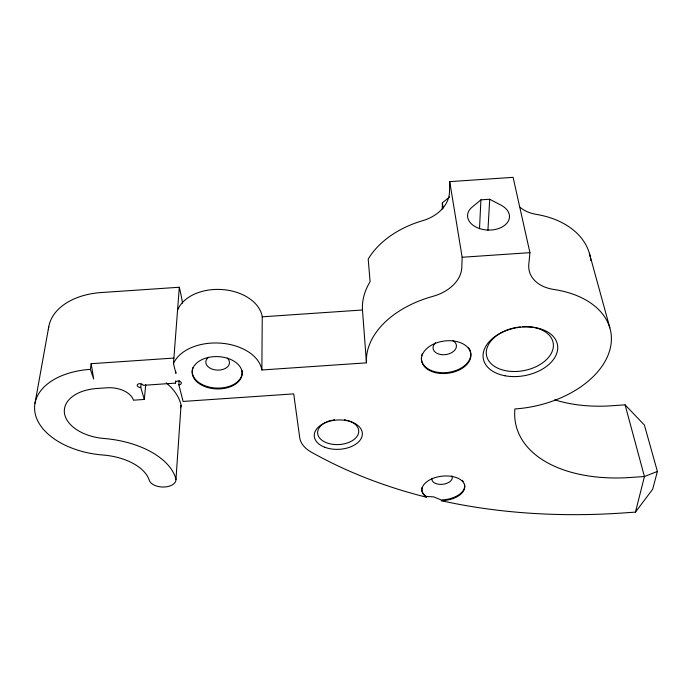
<?xml version="1.0" encoding="UTF-8"?>
<svg xmlns="http://www.w3.org/2000/svg" width="692" height="692" viewBox="0 0 692 692"><rect width="100%" height="100%" fill="white"/><g stroke="black" fill="none" stroke-linecap="round" stroke-linejoin="round"><path stroke-width="1.04" d="M554.707 399.838A130.624 82.962 -15.3 0 0 609.228 405.927L625.092 404.855L644.399 425.052L657.4 471.442L644.442 476.528L627.713 477.662A138.512 81.396 -14 0 1 514.9 408.955A91.699 59.105 -10.8 0 0 609.228 351.968A91.699 59.105 -10.8 0 0 553.998 289.49A41.062 28.199 -14.9 0 1 528.809 264.309L529.925 252.658L513.109 177.342L449.731 181.633L462.152 257.26L461.806 267.38A40.421 28.804 -7.8 0 1 432.863 296.358A93.005 60.68 -8.3 0 0 366.466 362.842L261.87 369.978L262.242 316.815A43.241 29.453 2.7 0 0 222.668 289.593A43.241 29.453 2.7 0 0 177.567 310.128L173.467 363.681L175.941 373.403L175.673 371.353M442.257 209.122L442.352 202.817L449.662 196.909M449.731 181.633L449.515 191.753A37.826 28.856 -8.4 0 1 422.682 220.679A87.469 61.432 -9 0 0 368.196 259.067L370.09 281.713A89.13 61.268 -8.7 0 0 362.478 309.99L366.457 362.842M479.504 228.697L480.923 199.85L489.702 199.253L501.172 205.247A20.968 13.935 1.9 0 1 505.16 224.917A20.968 13.935 1.9 0 1 475.672 226.915A20.968 13.935 1.9 0 1 472.031 207.219L480.923 199.85M487.938 230.254L489.702 199.253M175.95 479.625L181.027 405.374M657.4 471.442L652.677 489.235L635.464 512.115L623.224 512.962A629.262 441.712 -25.5 0 1 441.262 500.714A21.547 12.222 -6.4 0 0 464.522 484.789A21.547 12.222 -6.4 0 0 434.688 477.757A21.547 12.222 -6.4 0 0 426.523 497.245A629.262 441.712 -25.5 0 1 311.227 452.092A38.735 23.614 -3 0 1 299.697 437.526L293.711 393.886L183.095 401.438L178.856 384.813L179.159 380.548M173.891 358.058L91.18 363.698L90.384 369.346A70.645 42.8 5.5 0 0 34.859 411.809A70.645 42.8 5.5 0 0 102.996 455.025A49.4 27.775 4.4 0 1 149.256 480.291A13.468 7.707 2.7 0 0 164.808 486.986A13.468 7.707 2.7 0 0 175.768 478.475A76.665 43.129 4.5 0 0 104.085 438.494A41.269 24.99 5.5 0 1 64.468 413.228A41.269 24.99 5.5 0 1 96.915 388.489L107.156 387.788A22.248 13.658 5.6 0 1 133.461 400.192L144.308 399.448L140.753 387.416A2.993 1.886 4.9 0 1 137.258 385.729A2.993 1.886 4.9 0 1 139.646 383.653A2.993 1.886 4.9 0 1 143.14 385.332L175.439 383.134L175.595 380.972M177.567 310.128L179.315 287.249L101.231 292.552A66.553 43.518 6.8 0 0 48.388 329.669M144.308 399.448L145.752 384.588M140.753 387.416L141.073 384.224M34.981 403.341L48.76 326.728M635.464 512.115L644.442 476.528L625.092 404.855M462.152 257.26L529.925 252.658M262.242 316.815L362.478 309.99M90.384 369.346L93.679 379.008L91.18 363.698M589.385 253.272L609.851 327.861M179.315 287.249L180.456 292.197A100.721 16.452 86.1 0 1 182.567 303.217M442.352 202.817L443.174 208.128M522.815 326.728A33.917 21.893 -10.8 0 1 548.687 357.228A33.917 21.893 -10.8 0 1 491.865 364.399A33.917 21.893 -10.8 0 1 515.255 327.688M516.924 327.377A33.917 21.893 -10.8 0 1 520.289 326.927M520.194 207.392A38.432 28.251 -16.7 0 0 536.231 214.364A86.24 59.832 -11.8 0 1 590.812 260.469M349.719 421.168A20.596 12.594 -3 0 1 353.586 439.827A20.596 12.594 -3 0 1 322.662 440.778A20.596 12.594 -3 0 1 326.762 421.878M327.463 421.575A20.596 12.594 -3 0 1 328.934 421.03M329.695 420.779A20.596 12.594 -3 0 1 331.252 420.347M332.852 419.983A20.596 12.594 -3 0 1 334.495 419.707M344.452 419.776A20.596 12.594 -3 0 1 346.026 420.07M347.548 420.451A20.596 12.594 -3 0 1 349.01 420.909M227.244 358.058A11.842 7.733 2.2 0 1 225.393 368.403A11.842 7.733 2.2 0 1 209.391 367.746A11.842 7.733 2.2 0 1 208.474 357.288M242.001 370.497A24.998 16.167 2.1 0 1 215.61 388.022A24.998 16.167 2.1 0 1 192.973 367.443M452.836 340.628A11.773 7.768 -7.8 0 1 453.459 351.432A11.773 7.768 -7.8 0 1 437.197 353.448A11.773 7.768 -7.8 0 1 435.553 342.765M468.571 347.791A24.843 16.227 -7.8 0 1 450.656 371.976A24.843 16.227 -7.8 0 1 421.402 357.323M421.722 355.446A24.843 16.227 -7.8 0 1 422.354 353.577M451.772 475.914A10.216 5.865 -6.4 0 1 442.819 484.279A10.216 5.865 -6.4 0 1 432.067 478.215M464.47 484.218A21.538 12.231 -6.4 0 1 441.167 499.927L433.625 496.865L426.436 496.449A21.538 12.231 -6.4 0 1 421.956 487.635M462.221 480.395A21.538 12.231 -6.4 0 1 463.233 481.597M175.439 383.134A2.976 1.894 3.5 0 1 177.887 381.041A2.976 1.894 3.5 0 1 181.313 382.728A2.976 1.894 3.5 0 1 178.856 384.813M166.236 382.875A72.513 44.219 5.5 0 1 180.863 404.189A12.741 7.906 3.5 0 1 180.508 407.683M173.467 363.681A45.118 29.168 2.1 0 1 220.506 343.145A45.118 29.168 2.1 0 1 261.87 369.978M505.03 375.782A37.731 24.281 -10.8 0 0 557.553 345.204A37.731 24.281 -10.8 0 0 498.612 334.201A37.731 24.281 -10.8 0 0 505.03 375.782M324.833 447.274A24.082 14.679 -3 0 0 362.305 434.887A24.082 14.679 -3 0 0 327.774 421.791A24.082 14.679 -3 0 0 324.833 447.274M435.657 372.711A24.86 16.219 -7.8 0 0 470.837 353.863A24.86 16.219 -7.8 0 0 432.085 344.841A24.86 16.219 -7.8 0 0 435.657 372.711M202.41 385.505A25.016 16.167 2.1 0 0 242.018 375.012A25.016 16.167 2.1 0 0 207.046 357.764A25.016 16.167 2.1 0 0 202.41 385.505"/></g></svg>
